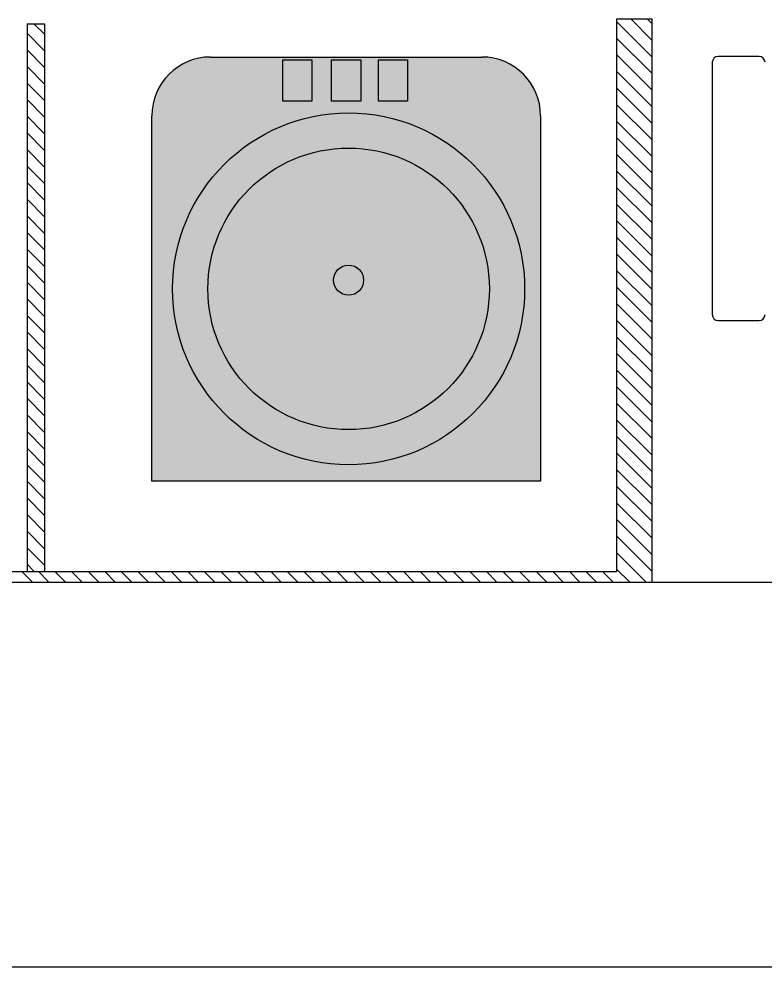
# Model space of a CAD drawing. Header units: millimetres. Extents: x 1573 to 2177, y 1587 to 1932.
# Drawn here: x 1903.456 to 1904.409, y 1898.267 to 1899.479 of the extents above; entities that cross this region are included whole.
import ezdxf

# ---------------------------------------------------------------- set-up
doc = ezdxf.new("R2010")
doc.units = ezdxf.units.MM
doc.header["$LTSCALE"] = 0.03
doc.layers.add('-HIDRO', color=8, linetype='Continuous')

msp = doc.modelspace()

# ---------------------------------------------------------------- hatches: boundary and pattern name
at = {"layer": '-HIDRO'}
h = msp.add_hatch(color=256, dxfattribs=at)
h.dxf.hatch_style = 1
edge = h.paths.add_edge_path()
edge.add_line((1904.1224, 1899.3549), (1904.1224, 1898.8878))
edge.add_line((1904.1224, 1898.8878), (1903.6257, 1898.8878))
edge.add_line((1903.6257, 1898.8878), (1903.6257, 1899.3549))
edge.add_arc((1903.7007, 1899.3549), 0.075, 450, 540, ccw=False)
edge.add_line((1903.7007, 1899.4298), (1904.0474, 1899.4298))
edge.add_arc((1904.0474, 1899.3549), 0.075, 360, 450, ccw=False)

# ---------------------------------------------------------------- linework, layer by layer
for p, q in [((1904.2196, 1899.4785), (1904.2196, 1898.7722)), ((1904.2196, 1899.4785), (1904.2645, 1899.4785)), ((1904.2645, 1899.4515), (1904.2376, 1899.4785)), ((1904.2645, 1899.4727), (1904.2588, 1899.4785)), ((1904.2645, 1899.4785), (1904.2645, 1898.7587)), ((1903.4661, 1899.4725), (1903.4885, 1899.4725)), ((1903.4661, 1899.4725), (1903.4661, 1898.7722)), ((1903.4885, 1899.4589), (1903.475, 1899.4725)), ((1903.4885, 1899.4725), (1903.4885, 1898.7722)), ((1904.2645, 1899.4303), (1904.2196, 1899.4753)), ((1903.4885, 1899.4377), (1903.4661, 1899.4602)), ((1904.2645, 1899.4091), (1904.2196, 1899.4541)), ((1903.4885, 1899.4165), (1903.4661, 1899.439)), ((1903.7007, 1899.4298), (1904.0474, 1899.4298)), ((1904.2645, 1899.3879), (1904.2196, 1899.4329)), ((1903.4885, 1899.3953), (1903.4661, 1899.4178)), ((1903.7929, 1899.3736), (1903.7929, 1899.4263)), ((1903.7929, 1899.4263), (1903.8301, 1899.4263)), ((1903.8301, 1899.4263), (1903.8301, 1899.3736)), ((1903.8554, 1899.3736), (1903.8554, 1899.4263)), ((1903.8554, 1899.4263), (1903.8927, 1899.4263)), ((1903.8927, 1899.4263), (1903.8927, 1899.3736)), ((1903.9152, 1899.3736), (1903.9152, 1899.4263)), ((1903.9152, 1899.4263), (1903.9524, 1899.4263)), ((1903.9524, 1899.4263), (1903.9524, 1899.3736)), ((1904.2645, 1899.3667), (1904.2196, 1899.4117)), ((1903.4885, 1899.3741), (1903.4661, 1899.3966)), ((1904.2645, 1899.3455), (1904.2196, 1899.3905)), ((1903.4885, 1899.3529), (1903.4661, 1899.3754)), ((1903.8301, 1899.3736), (1903.7929, 1899.3736)), ((1903.8927, 1899.3736), (1903.8554, 1899.3736)), ((1903.9524, 1899.3736), (1903.9152, 1899.3736)), ((1904.2645, 1899.3243), (1904.2196, 1899.3693)), ((1903.4885, 1899.3317), (1903.4661, 1899.3542)), ((1903.6257, 1898.8878), (1903.6257, 1899.3549)), ((1904.1224, 1899.3549), (1904.1224, 1898.8878)), ((1904.2645, 1899.3031), (1904.2196, 1899.3481)), ((1903.4885, 1899.3105), (1903.4661, 1899.333)), ((1904.2645, 1899.2819), (1904.2196, 1899.3269)), ((1903.4885, 1899.2893), (1903.4661, 1899.3118)), ((1904.2645, 1899.2607), (1904.2196, 1899.3057)), ((1903.4885, 1899.2681), (1903.4661, 1899.2906)), ((1904.2645, 1899.2395), (1904.2196, 1899.2845)), ((1903.4885, 1899.2469), (1903.4661, 1899.2694)), ((1904.2645, 1899.2183), (1904.2196, 1899.2633)), ((1903.4885, 1899.2257), (1903.4661, 1899.2482)), ((1904.2645, 1899.1971), (1904.2196, 1899.242)), ((1903.4885, 1899.2045), (1903.4661, 1899.227)), ((1904.2645, 1899.1759), (1904.2196, 1899.2208)), ((1903.4885, 1899.1833), (1903.4661, 1899.2057)), ((1904.2645, 1899.1547), (1904.2196, 1899.1996)), ((1903.4885, 1899.1621), (1903.4661, 1899.1845)), ((1904.2645, 1899.1334), (1904.2196, 1899.1784)), ((1903.4885, 1899.1408), (1903.4661, 1899.1633)), ((1904.2645, 1899.1122), (1904.2196, 1899.1572)), ((1903.4885, 1899.1196), (1903.4661, 1899.1421)), ((1904.2645, 1899.091), (1904.2196, 1899.136)), ((1903.4885, 1899.0984), (1903.4661, 1899.1209)), ((1904.2645, 1899.0698), (1904.2196, 1899.1148)), ((1903.4885, 1899.0772), (1903.4661, 1899.0997)), ((1904.2645, 1899.0486), (1904.2196, 1899.0936)), ((1903.4885, 1899.056), (1903.4661, 1899.0785)), ((1904.2645, 1899.0274), (1904.2196, 1899.0724)), ((1903.4885, 1899.0348), (1903.4661, 1899.0573)), ((1904.2645, 1899.0062), (1904.2196, 1899.0512)), ((1903.4885, 1899.0136), (1903.4661, 1899.0361)), ((1904.2645, 1898.985), (1904.2196, 1899.03)), ((1903.4885, 1898.9924), (1903.4661, 1899.0149)), ((1904.2645, 1898.9638), (1904.2196, 1899.0088)), ((1903.4885, 1898.9712), (1903.4661, 1898.9937)), ((1904.2645, 1898.9426), (1904.2196, 1898.9876)), ((1903.4885, 1898.95), (1903.4661, 1898.9725)), ((1904.2645, 1898.9214), (1904.2196, 1898.9664)), ((1903.4885, 1898.9288), (1903.4661, 1898.9513)), ((1904.2645, 1898.9002), (1904.2196, 1898.9452)), ((1903.4885, 1898.9076), (1903.4661, 1898.9301)), ((1904.2645, 1898.879), (1904.2196, 1898.924)), ((1903.4885, 1898.8864), (1903.4661, 1898.9089)), ((1904.2645, 1898.8578), (1904.2196, 1898.9027)), ((1903.4885, 1898.8652), (1903.4661, 1898.8877)), ((1904.1224, 1898.8878), (1903.6257, 1898.8878)), ((1904.2645, 1898.8366), (1904.2196, 1898.8815)), ((1903.4885, 1898.844), (1903.4661, 1898.8664)), ((1904.2645, 1898.8153), (1904.2196, 1898.8603)), ((1903.4885, 1898.8227), (1903.4661, 1898.8452)), ((1904.2645, 1898.7941), (1904.2196, 1898.8391)), ((1903.4885, 1898.8015), (1903.4661, 1898.824)), ((1904.2645, 1898.7729), (1904.2196, 1898.8179)), ((1903.4885, 1898.7803), (1903.4661, 1898.8028)), ((1904.2575, 1898.7587), (1904.2196, 1898.7967)), ((1903.4754, 1898.7722), (1903.4661, 1898.7816)), ((1904.2363, 1898.7587), (1904.2196, 1898.7755)), ((1902.735, 1898.7722), (1904.2196, 1898.7722)), ((1903.4729, 1898.7587), (1903.4594, 1898.7722)), ((1903.4941, 1898.7587), (1903.4806, 1898.7722)), ((1903.5153, 1898.7587), (1903.5018, 1898.7722)), ((1903.5365, 1898.7587), (1903.523, 1898.7722)), ((1903.5577, 1898.7587), (1903.5442, 1898.7722)), ((1903.5789, 1898.7587), (1903.5654, 1898.7722)), ((1903.6001, 1898.7587), (1903.5866, 1898.7722)), ((1903.6213, 1898.7587), (1903.6078, 1898.7722)), ((1903.6425, 1898.7587), (1903.629, 1898.7722)), ((1903.6637, 1898.7587), (1903.6503, 1898.7722)), ((1903.685, 1898.7587), (1903.6715, 1898.7722)), ((1903.7062, 1898.7587), (1903.6927, 1898.7722)), ((1903.7274, 1898.7587), (1903.7139, 1898.7722)), ((1903.7486, 1898.7587), (1903.7351, 1898.7722)), ((1903.7698, 1898.7587), (1903.7563, 1898.7722)), ((1903.791, 1898.7587), (1903.7775, 1898.7722)), ((1903.8122, 1898.7587), (1903.7987, 1898.7722)), ((1903.8334, 1898.7587), (1903.8199, 1898.7722)), ((1903.8546, 1898.7587), (1903.8411, 1898.7722)), ((1903.8758, 1898.7587), (1903.8623, 1898.7722)), ((1903.897, 1898.7587), (1903.8835, 1898.7722)), ((1903.9182, 1898.7587), (1903.9047, 1898.7722)), ((1903.9394, 1898.7587), (1903.9259, 1898.7722)), ((1903.9606, 1898.7587), (1903.9471, 1898.7722)), ((1903.9818, 1898.7587), (1903.9684, 1898.7722)), ((1904.0031, 1898.7587), (1903.9896, 1898.7722)), ((1904.0243, 1898.7587), (1904.0108, 1898.7722)), ((1904.0455, 1898.7587), (1904.032, 1898.7722)), ((1904.0667, 1898.7587), (1904.0532, 1898.7722)), ((1904.0879, 1898.7587), (1904.0744, 1898.7722)), ((1904.1091, 1898.7587), (1904.0956, 1898.7722)), ((1904.1303, 1898.7587), (1904.1168, 1898.7722)), ((1904.1515, 1898.7587), (1904.138, 1898.7722)), ((1904.1727, 1898.7587), (1904.1592, 1898.7722)), ((1904.1939, 1898.7587), (1904.1804, 1898.7722)), ((1904.2151, 1898.7587), (1904.2016, 1898.7722)), ((1902.6151, 1898.7587), (1906.1794, 1898.7587)), ((1902.69, 1898.7587), (1904.2645, 1898.7587)), ((1904.6484, 1898.2669), (1902.6151, 1898.2669))]:
    msp.add_line(p, q, dxfattribs=at)
at = {"layer": '-HIDRO', "linetype": 'ByBlock'}
for p, q in [((1904.4018, 1899.4306), (1904.3493, 1899.4306)), ((1904.3418, 1899.4231), (1904.3418, 1899.1007)), ((1904.3493, 1899.0932), (1904.4018, 1899.0932))]:
    msp.add_line(p, q, dxfattribs=at)
at = {"layer": '-HIDRO'}
msp.add_circle((1903.8771, 1899.1336), 0.2249, dxfattribs=at)
at = {"layer": '-HIDRO', "ltscale": 0.003}
for centre, radius in [((1903.8771, 1899.1336), 0.1799), ((1903.8771, 1899.1447), 0.0192)]:
    msp.add_circle(centre, radius, dxfattribs=at)
at = {"layer": '-HIDRO'}
for centre, start, end in [((1903.7007, 1899.3549), 90, 180), ((1904.0474, 1899.3549), 0, 90)]:
    msp.add_arc(centre, 0.075, start, end, dxfattribs=at)
at = {"layer": '-HIDRO', "linetype": 'ByBlock'}
for centre, start, end in [((1904.3493, 1899.4231), 90, 180), ((1904.4018, 1899.4231), 0, 90), ((1904.3493, 1899.1007), 180, 270), ((1904.4018, 1899.1007), 270, 0)]:
    msp.add_arc(centre, 0.0075, start, end, dxfattribs=at)

doc.saveas('drawing.dxf')
